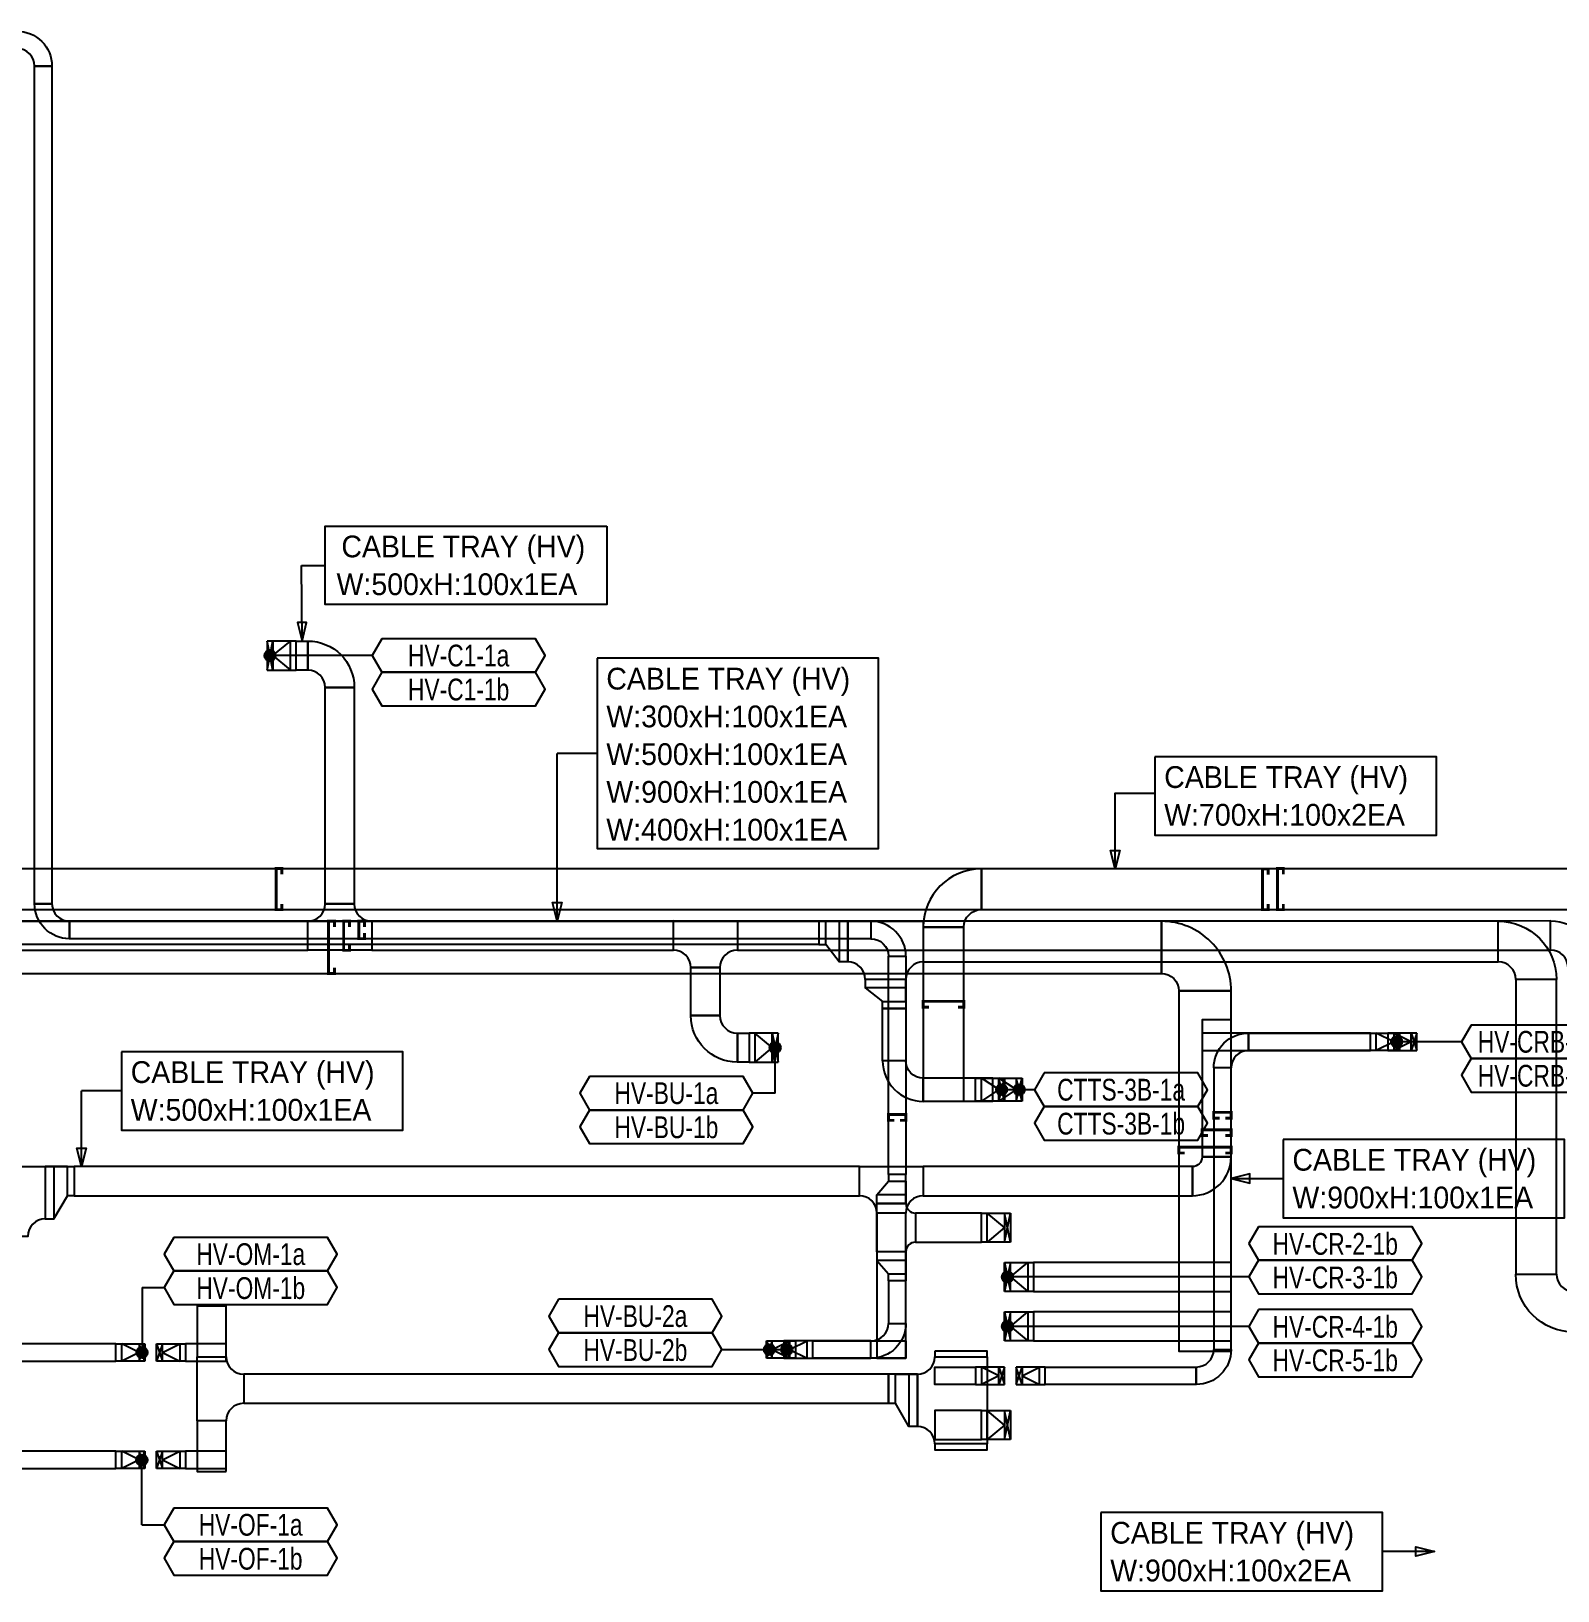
# Model space of a CAD drawing. Header units: millimetres. Extents: x 14100 to 374841, y -351975 to 881100.
# Drawn here: x 294592 to 320874, y -316378 to -289525 of the extents above; entities that cross this region are included whole.
import ezdxf
from ezdxf.enums import TextEntityAlignment as Align

# ---------------------------------------------------------------- set-up
doc = ezdxf.new("R2010")
doc.units = ezdxf.units.MM
doc.header["$LTSCALE"] = 150
for name, color, linetype in [('-----26 Electrical Cable Tray_HV_B', 2, 'Continuous'), ('-----26 Electrical Cable Tray_HV_IT', 4, 'Continuous'), ('-----26 Electrical Cable Tray_HV_N', 30, 'Continuous'), ('-----26 Electrical Cable Tray_HV_UT A', 1, 'Continuous'), ('-----26 Electrical Cable Tray_HV_UT B', 71, 'Continuous'), ('-----26 Electrical Cable Tray_HV_발전기 B', 103, 'Continuous'), ('-----29 주기', 1, 'Continuous'), ('-----30 Text', 2, 'Continuous'), ('-----99 Cable Schedule', 2, 'Continuous')]:
    doc.layers.add(name, color=color, linetype=linetype)
doc.styles.add('ELEC', font='')
doc.styles.get('ELEC').set_extended_font_data('Dotum')

# ---------------------------------------------------------------- blocks, each defined once
blk = doc.blocks.new('A$550585017316')
at = {"color": 0}
for p, q in [((400, 300), (0, 300)), ((0, 300), (0, 0)), ((500, 300), (400, 300)), ((500, 0), (500, 300)), ((0, 0), (400, 0)), ((400, 0), (500, 0))]:
    blk.add_line(p, q, dxfattribs=at)
at = {"color": 8}
for p, q in [((100, 0), (0, 300)), ((0, 0), (100, 300)), ((100, 150), (400, 300)), ((100, 300), (100, 0)), ((400, 0), (400, 300)), ((100, 150), (400, 0))]:
    blk.add_line(p, q, dxfattribs=at)
blk = doc.blocks.new('A$527511562058')
at = {"color": 0}
for p, q in [((0, 400), (400, 400)), ((0, 0), (0, 400)), ((400, 400), (500, 400)), ((500, 400), (500, 0)), ((400, 0), (0, 0)), ((500, 0), (400, 0))]:
    blk.add_line(p, q, dxfattribs=at)
at = {"color": 8}
for p, q in [((100, 400), (0, 0)), ((0, 400), (100, 0)), ((100, 200), (400, 400)), ((100, 0), (100, 400)), ((400, 400), (400, 0)), ((100, 200), (400, 0))]:
    blk.add_line(p, q, dxfattribs=at)
blk = doc.blocks.new('A$595823492043')
at = {"color": 0}
for p, q in [((0, 0), (0, 500)), ((0, 500), (100, 500)), ((100, 500), (500, 500)), ((500, 500), (500, 0)), ((100, 0), (0, 0)), ((500, 0), (100, 0))]:
    blk.add_line(p, q, dxfattribs=at)
at = {"color": 8}
for p, q in [((400, 250), (100, 500)), ((100, 0), (100, 500)), ((400, 500), (400, 0)), ((400, 0), (500, 500)), ((500, 0), (400, 500)), ((400, 250), (100, 0))]:
    blk.add_line(p, q, dxfattribs=at)
blk = doc.blocks.new('A$C9a0ab699')
h = blk.add_hatch(color=0)
edge = h.paths.add_edge_path()
edge.add_arc((64.00719340983778, 64.00719340983778), 64.0071934098378, 720.0000000000341, 1080.000000000034, ccw=False)
at = {"color": 0}
blk.add_circle((64.00719340983778, 64.00719340983778), 64.0071934098378, dxfattribs=at)
blk = doc.blocks.new('A$C668e3c95')
at = {"layer": '-----26 Electrical Cable Tray_HV_UT B'}
for p, q in [((-4.074536263942719e-10, 0), (-4.074536263942719e-10, 500)), ((-4.074536263942719e-10, 500), (299.9999999995925, 500)), ((299.9999999995925, 380.6011069738306), (-4.074536263942719e-10, 380.6011069738306)), ((-4.074536263942719e-10, 380.6011069738306), (-4.074536263942719e-10, 147.643645378761)), ((299.9999999995925, 380.6011069738306), (-4.074536263942719e-10, 380.6011069738306)), ((-4.074536263942719e-10, 380.6011069738306), (-4.074536263942719e-10, 0)), ((299.9999999995925, 500), (299.9999999995925, 380.6011069738306)), ((499.9999999995925, 147.643645378761), (299.9999999995925, 380.6011069738306)), ((-4.074536263942719e-10, 147.643645378761), (499.9999999995925, 147.643645378761)), ((-4.074536263942719e-10, 0), (499.9999999995925, 0)), ((499.9999999995925, 0), (499.9999999995925, 147.643645378761))]:
    blk.add_line(p, q, dxfattribs=at)

msp = doc.modelspace()

# ---------------------------------------------------------------- linework, layer by layer
at = {"layer": '-----26 Electrical Cable Tray_HV_B'}
for points, elevation in [([(308150.9743635972, -305249.9993575272), (288721.4292139267, -305249.9993575271), (288721.4292139267, -304849.9993575271), (308150.9743635972, -304849.9993575272)], -4.588145881243348e-10), ([(309950.9743635972, -305549.9993575272), (319850.0003212594, -305549.9993575272), (319850.0003212594, -304849.9993575272), (309950.9743635972, -304849.9993575272)], -4.588145881243348e-10), ([(320150.0003212594, -305849.9993575272), (320150.0003212594, -310925.0006424498), (320850.0003212594, -310925.0006424498), (320850.0003212594, -305849.9993575272)], -4.588145881243603e-10), ([(309249.3366149262, -307252.0784154316), (309250.9743635971, -306349.9993575272), (309650.9743635972, -306349.9993575272), (309649.3366149262, -307252.0784154316)], -4.588145881243348e-10), ([(309949.3366149262, -307952.0784154316), (311150.1509972627, -307949.4490119726), (311150.1509972627, -307549.4490119726), (309949.3366149262, -307552.0784154316)], 5.708495040251583e-09)]:
    msp.add_lwpolyline(points, close=True, dxfattribs=dict(at, elevation=elevation))
at = {"layer": '-----26 Electrical Cable Tray_HV_B', "elevation": 6.033260278157549e-09}
for points in [[(308650.9743635972, -304849.9993575272), (308150.9743635972, -304849.9993575272), (308150.9743635972, -305249.9993575272), (308270.3732566233, -305249.9993575272), (308270.3732566233, -304849.9993575272), (308503.3307182184, -304849.9993575272), (308503.3307182184, -305549.9993575272), (308270.3732566233, -305249.9993575272), (308270.3732566233, -304849.9993575272), (308650.9743635972, -304849.9993575272), (308650.9743635972, -305549.9993575272), (308503.3307182184, -305549.9993575272)], [(309650.9743635972, -305849.9993575272), (309650.9743635972, -306349.9993575272), (309250.9743635972, -306349.9993575272), (309250.9743635972, -306230.600464501), (309650.9743635972, -306230.600464501), (309650.9743635972, -305997.6430029059), (308950.9743635972, -305997.6430029059), (309250.9743635972, -306230.600464501), (309650.9743635972, -306230.600464501), (309650.9743635972, -305849.9993575272), (308950.9743635972, -305849.9993575272), (308950.9743635972, -305997.6430029059)]]:
    msp.add_lwpolyline(points, dxfattribs=at)
at = {"layer": '-----26 Electrical Cable Tray_HV_B'}
for points, elevation in [([(308650.9743635972, -305549.9993575272), (308650.9743635972, -304849.9993575272), (308650.9743635972, -304849.9993575272), (309950.9743635972, -304849.9993575272), (309950.9743635972, -305549.9993575272, 0.414213562373095), (309650.9743635972, -305849.9993575272), (308950.9743635972, -305849.9993575272), (308950.9743635972, -305849.9993575272, 0.414213562373095)], -4.588145881243348e-10), ([(319850.0003212594, -305549.9993575272), (319850.0003212594, -304849.9993575272, -0.4142135623730951), (320850.0003212594, -305849.9993575272), (320150.0003212594, -305849.9993575272, 0.4142135623730951)], -4.588145881243348e-10), ([(309949.3366149262, -307552.0784154316, -0.414213562373095), (309649.3366149262, -307252.0784154316), (309649.3366149262, -307252.0784154316), (309649.3366149262, -307252.0784154316), (309649.3366149262, -307252.0784154316), (309249.3366149262, -307252.0784154316, 0.4142135623730951), (309949.3366149262, -307952.0784154316)], 5.708495040251584e-09), ([(321150.0003212594, -311225.0006424498), (321150.0003212594, -311925.0006424498, -0.4142135623730951), (320150.0003212594, -310925.0006424498), (320850.0003212594, -310925.0006424498, 0.4142135623730951)], -1.555764177800854e-09)]:
    msp.add_lwpolyline(points, format="xyb", close=True, dxfattribs=dict(at, elevation=elevation))
at = {"layer": '-----26 Electrical Cable Tray_HV_IT'}
for points, elevation in [([(299154.0000000172, -300025.000642463), (299354.8884688596, -300025.1891619023), (299354.8884688596, -300525.1891619023), (299154.0000000172, -300525.000642463)], -8.806215471012972e-10), ([(284550.6074944119, -305347.1420862695), (299354.3187393186, -305350.4129516747), (299354.3187393186, -304850.4129516747), (284550.6074944119, -304847.1420862695)], -4.651746739477625e-09), ([(300454.3187393186, -305349.1973941458), (305649.0396203967, -305345.2385897431), (305649.0396203967, -304845.2385897431), (300454.3187393186, -304849.1973941458)], -4.730962778038251e-09), ([(306749.0396203967, -305348.7838000073), (320750.0003212552, -305345.2385897431), (320750.0003212552, -304845.2385897431), (306749.0396203967, -304848.7838000073)], -4.651746739477625e-09), ([(306449.8499664777, -305648.7838000073), (306448.9618188861, -306474.8121229599), (305948.9618188861, -306474.8121229599), (305949.8499664777, -305648.7838000073)], -5.380306266849872e-10), ([(306949.8502877285, -307275.0006423992), (306748.9618188861, -307274.8121229599), (306748.9618188861, -306774.8121229599), (306949.8502877285, -306775.0006423992)], -1.32161045271947e-09)]:
    msp.add_lwpolyline(points, close=True, dxfattribs=dict(at, elevation=elevation))
for points, elevation in [([(299354.8884688596, -300525.1891619023), (299354.8884688596, -300025.1891619023, -0.4142135623730951), (300154.8884688596, -300825.1891619023), (299654.8884688596, -300825.1891619023), (299654.8884688596, -300825.1891619023), (299654.8884688596, -300825.1891619023), (299654.8884688596, -300825.1891619023, 0.414213562373095)], 2.277235168433083e-10), ([(300454.3187393186, -304850.4129516747), (300454.3187393186, -305350.4129516747), (300454.3187393186, -305350.4129516747), (299354.3187393186, -305350.4129516747), (299354.3187393186, -304850.4129516747, 0.414213562373095), (299654.3187393186, -304550.4129516747), (300154.3187393186, -304550.4129516747), (300154.3187393186, -304550.4129516747, 0.414213562373095)], -1.296070722835333e-10), ([(305649.0396203967, -305348.7838000073), (305649.0396203967, -304848.7838000073), (305649.0396203967, -304848.7838000073), (306749.0396203967, -304848.7838000073), (306749.0396203967, -305348.7838000073, 0.414213562373095), (306449.0396203967, -305648.7838000073), (305949.0396203967, -305648.7838000073), (305949.0396203967, -305648.7838000073, 0.414213562373095)], -5.380306266849874e-10), ([(320750.0003212552, -305345.2385897431), (320750.0003212552, -304845.2385897431, -0.4142135623730951), (321550.0003212552, -305645.2385897431), (321050.0003212552, -305645.2385897431), (321050.0003212552, -305645.2385897431), (321050.0003212552, -305645.2385897431), (321050.0003212552, -305645.2385897431, 0.414213562373095)], -4.588145881243613e-10), ([(306748.9618188861, -306774.8121229599), (306748.9618188861, -307274.8121229599, -0.4142135623730951), (305948.9618188861, -306474.8121229599), (306448.9618188861, -306474.8121229599), (306448.9618188861, -306474.8121229599), (306448.9618188861, -306474.8121229599), (306448.9618188861, -306474.8121229599, 0.414213562373095)], -2.132653887748646e-10)]:
    msp.add_lwpolyline(points, format="xyb", close=True, dxfattribs=dict(at, elevation=elevation))
msp.add_lwpolyline([(299654.3187393186, -304550.4129516747), (299654.8884688596, -300825.1891619023), (300154.8884688596, -300825.1891619023), (300154.3187393186, -304550.4129516747)], close=True, dxfattribs=at)
at = {"layer": '-----26 Electrical Cable Tray_HV_IT', "ltscale": 7.5, "const_width": 50, "elevation": -3.247652379101226e-10}
msp.add_lwpolyline([(300071.9679043723, -305249.9993575357), (300071.9679043723, -305349.9993575357), (299971.9679043723, -305349.9993575357), (299971.9679043723, -304849.9993575357), (300071.9679043723, -304849.9993575357), (300071.9679043723, -304949.9993575357)], dxfattribs=at)
at = {"layer": '-----26 Electrical Cable Tray_HV_N', "color": 1}
for p, q in [((299246.2500560892, -298721.9266625674), (299655.146381624, -298721.9266625674)), ((304333.4226419678, -301958.8660907783, -4.730962778038251e-09), (303648.441612393, -301958.8660907783, -4.730962778038251e-09)), ((296145.2382189813, -307771.8324027275, 6.358025516071906e-09), (295460.2571894065, -307771.8324027275, 6.358025516071906e-09))]:
    msp.add_line(p, q, dxfattribs=at)
for points, elevation in [([(304501.1657837634, -298046.9266625674), (304501.1657837634, -299396.9266625674), (299655.146381624, -299396.9266625674), (299655.146381624, -298046.9266625674)], -8.806215471012972e-10), ([(304333.4226419678, -300322.9502105815), (304333.4226419678, -303594.7819709751), (309179.4420441071, -303594.7819709751), (309179.4420441071, -300322.9502105815)], -4.730962778038251e-09), ([(313938.2128437008, -302017.1114988264), (313938.2128437008, -303367.1114988264), (318784.2322458401, -303367.1114988264), (318784.2322458401, -302017.1114988264)], 1.426652702584248e-09), ([(296145.2382189813, -307096.8324027275), (296145.2382189813, -308446.8324027275), (300991.2576211207, -308446.8324027275), (300991.2576211207, -307096.8324027275)], 6.033260278161784e-09), ([(316145.2610531152, -308606.6512076828), (316145.2610531152, -309956.6512076828), (320991.2804552545, -309956.6512076828), (320991.2804552545, -308606.6512076828)], 2.557815550956504e-09), ([(313008.7953646383, -315028.193284907), (313008.7953646383, -316378.193284907), (317854.8147667777, -316378.193284907), (317854.8147667777, -315028.193284907)], -3.247652379101226e-10)]:
    msp.add_lwpolyline(points, close=True, dxfattribs=dict(at, elevation=elevation))
for points, elevation in [([(299254.4442344384, -300025.0949021826), (299334.4442344384, -299705.0949021826), (299174.4442344384, -299705.0949021826), (299254.4442344384, -300025.0949021826), (299246.2500560892, -298721.9266625674)], -8.806215471012972e-10), ([(303648.4412534762, -304848.113423434), (303568.4412534762, -304528.113423434), (303728.4412534762, -304528.113423434), (303648.4412534762, -304848.113423434), (303648.441612393, -301958.8660907783)], -4.730962778038251e-09), ([(313253.2314552092, -303949.9993575271), (313173.2314552092, -303629.9993575271), (313333.2314552092, -303629.9993575271), (313253.2314552092, -303949.9993575271), (313253.231814126, -302646.831117912), (313938.2128437008, -302646.831117912)], 1.426652702584248e-09), ([(295460.2568304897, -309075.0006423426), (295380.2568304897, -308755.0006423426), (295540.2568304897, -308755.0006423426), (295460.2568304897, -309075.0006423426), (295460.2571894065, -307771.8324027275)], 6.033260278161784e-09), ([(315250.0758198805, -309281.6515665996), (315570.0758198805, -309361.6515665996), (315570.0758198805, -309201.6515665996), (315250.0758198805, -309281.6515665996), (316145.2610531152, -309281.651320049)], 2.557815550956504e-09), ([(318750.0000000123, -315703.1936438238), (318430.0000000123, -315783.1936438238), (318430.0000000123, -315623.1936438238), (318750.0000000123, -315703.1936438238), (317854.8147667777, -315703.1933972732)], -3.247652379101226e-10)]:
    msp.add_lwpolyline(points, dxfattribs=dict(at, elevation=elevation))
at = {"layer": '-----26 Electrical Cable Tray_HV_UT A'}
for points, elevation in [([(315250.0758198808, -308908.333975676), (315250.0758198808, -306550.0006423427), (314750.0758198808, -306550.0006423427), (314750.0758198808, -308908.333975676)], 2.557815550956504e-09), ([(317650.000642499, -306775.0006423427), (314750.0758198808, -306775.0006423427), (314750.0758198808, -307075.0006423427), (317650.000642499, -307075.0006423427)], 1.161394636490027e-08), ([(308850.0006424973, -309075.0006423427), (295334.0687306374, -309075.0006423427), (295334.0687306374, -309575.0006423427), (308850.0006424973, -309575.0006423427)], 6.033260278161784e-09), ([(309950.0006424973, -309575.0006423427), (314583.4091532142, -309575.0006423427), (314583.4091532142, -309075.0006423427), (309950.0006424973, -309075.0006423427)], 6.033260278161784e-09), ([(309650.0006424974, -312375.0006424382), (309650.0006424973, -309875.0006423427), (309150.0006424973, -309875.0006423427), (309150.0006424974, -312375.0006424382)], 6.033260278161784e-09), ([(296050.0006424992, -312125.0006423696), (294034.0687306374, -312125.0006423696), (294034.0687306374, -312425.0006423696), (296050.0006424992, -312425.0006423696)], -1.242394414158858e-09), ([(308049.8502877285, -312075.0006424382), (309650.0006424974, -312075.0006424382), (309650.0006424974, -312375.0006424382), (308049.8502877285, -312375.0006424382)], -1.685424782635034e-09), ([(296050.0006424992, -313975.0006423696), (294034.0687306374, -313975.0006423696), (294034.0687306374, -314275.0006423696), (296050.0006424992, -314275.0006423696)], -1.242394414158858e-09)]:
    msp.add_lwpolyline(points, close=True, dxfattribs=dict(at, elevation=elevation))
at = {"layer": '-----26 Electrical Cable Tray_HV_UT A', "ltscale": 7.5, "const_width": 50, "elevation": 2.557815550956504e-09}
msp.add_lwpolyline([(315150.0758198809, -308540.0958101025), (315250.0758198809, -308540.0958101025), (315250.0758198809, -308440.0958101025), (314750.0758198809, -308440.0958101025), (314750.0758198809, -308540.0958101025), (314850.0758198809, -308540.0958101025)], dxfattribs=at)
at = {"layer": '-----26 Electrical Cable Tray_HV_UT A'}
for points, elevation in [([(293334.0687306374, -309975.0006423427), (293334.0687306374, -309075.0006423427), (293334.0687306374, -309075.0006423427), (294834.0687306374, -309075.0006423427), (294834.0687306374, -309975.0006423427, 0.414213562373095), (294534.0687306374, -310275.0006423427), (293634.0687306374, -310275.0006423427), (293634.0687306374, -310275.0006423427, 0.414213562373095)], 6.033260278161784e-09), ([(308850.0006424973, -309575.0006423427), (308850.0006424973, -309075.0006423427), (308850.0006424973, -309075.0006423427), (309950.0006424973, -309075.0006423427), (309950.0006424973, -309575.0006423427, 0.414213562373095), (309650.0006424973, -309875.0006423427), (309150.0006424973, -309875.0006423427), (309150.0006424973, -309875.0006423427, 0.414213562373095)], 6.033260278161784e-09), ([(314750.0758198808, -308908.333975676), (314750.0758198808, -308908.333975676, -0.414213562373095), (314583.4091532142, -309075.0006423427), (314583.4091532142, -309075.0006423427), (314583.4091532142, -309575.0006423427, 0.4142135623731661), (315250.0758198808, -308908.333975676)], 6.033260278161795e-09)]:
    msp.add_lwpolyline(points, format="xyb", close=True, dxfattribs=dict(at, elevation=elevation))
at = {"layer": '-----26 Electrical Cable Tray_HV_UT A', "elevation": 6.033260278161784e-09}
msp.add_lwpolyline([(294834.0687306374, -309075.0006423427), (295334.0687306374, -309075.0006423427), (295334.0687306374, -309575.0006423427), (295214.6698376113, -309575.0006423427), (295214.6698376113, -309075.0006423427), (294981.7123760162, -309075.0006423427), (294981.7123760162, -309975.0006423427), (295214.6698376113, -309575.0006423427), (295214.6698376113, -309075.0006423427), (294834.0687306374, -309075.0006423427), (294834.0687306374, -309975.0006423427), (294981.7123760162, -309975.0006423427)], dxfattribs=at)
at = {"layer": '-----26 Electrical Cable Tray_HV_UT B'}
for points, elevation in [([(294650.0000000689, -290125.0006424502), (294650.0000000689, -290125.0006424502, 0.414213562373095), (294350.0000000689, -289825.0006424502), (294350.0000000689, -289825.0006424502), (294350.0000000689, -289525.0006424502, -0.4142135623731519), (294950.0000000689, -290125.0006424502)], -2.595515858250361e-10), ([(294950.0000000689, -304549.9993575354), (294950.0000000689, -304549.9993575354, 0.414213562373095), (295250.0000000689, -304849.9993575354), (295250.0000000689, -304849.9993575354), (295250.0000000689, -305149.9993575354, -0.4142135623731519), (294650.0000000689, -304549.9993575354)], -3.247652379101226e-10), ([(309050.0006424973, -305149.9993575363), (309050.0006424973, -305149.9993575363, -0.414213562373095), (309350.0006424973, -305449.9993575363), (309350.0006424973, -305449.9993575363), (309650.0006424973, -305449.9993575363, 0.4142135623731519), (309050.0006424973, -304849.9993575363)], 6.033260278161784e-09), ([(314050.0758198809, -305749.9993575357), (314050.0758198809, -305749.9993575357, -0.414213562373095), (314350.0758198809, -306049.9993575357), (314350.0758198809, -306049.9993575357), (315250.0758198809, -306049.9993575357, 0.4142135623731661), (314050.0758198809, -304849.9993575357)], 6.864980467720717e-09), ([(315550.0758198805, -307075.0006423424), (315550.0758198805, -307075.0006423424, 0.414213562373095), (315250.0758198805, -307375.0006423424), (315250.0758198805, -307375.0006423424), (314950.0758198805, -307375.0006423424, -0.4142135623731519), (315550.0758198805, -306775.0006423424)], 2.557815550956503e-09), ([(309650.0006424973, -310541.6673090094), (309150.0006424973, -310541.6673090094), (309150.0006424973, -310541.6673090094), (309150.0006424973, -309708.3339756761), (309650.0006424973, -309708.3339756761, 0.414213562373095), (309816.667309164, -309875.0006423428), (309816.667309164, -310375.0006423428), (309816.667309164, -310375.0006423428, 0.414213562373095)], 5.708495040251596e-09), ([(309050.0006424974, -312075.0006424382), (309050.0006424974, -312075.0006424382, 0.414213562373095), (309350.0006424974, -311775.0006424382), (309350.0006424974, -311775.0006424382), (309650.0006424974, -311775.0006424382, -0.4142135623731519), (309050.0006424974, -312375.0006424382)], -1.32161045271947e-09), ([(314650.0758198806, -312525.0006423427), (314650.0758198806, -312525.0006423427, 0.414213562373095), (314950.0758198806, -312225.0006423427), (314950.0758198806, -312225.0006423427), (315250.0758198806, -312225.0006423427, -0.4142135623731519), (314650.0758198806, -312825.0006423427)], 5.34468071033618e-09)]:
    msp.add_lwpolyline(points, format="xyb", close=True, dxfattribs=dict(at, elevation=elevation))
for points, elevation in [([(294650.0000000689, -304549.9993575354), (294650.0000000689, -290125.0006424502), (294950.0000000689, -290125.0006424502), (294950.0000000689, -304549.9993575354)], -4.588145881243669e-10), ([(314050.0758198809, -304849.9993575357), (275150.0000000174, -304849.9993575357), (275150.0000000174, -305749.9993575357), (314050.0758198809, -305749.9993575357)], 3.98239967885409e-09), ([(295250.0000000689, -304849.9993575354), (309050.0006424973, -304849.9993575363), (309050.0006424973, -305149.9993575363), (295250.0000000689, -305149.9993575354)], -3.247652379101226e-10), ([(309650.0006424973, -305449.9993575361), (309650.0006424973, -309208.3339756761), (309350.0006424973, -309208.3339756761), (309350.0006424973, -305449.9993575361)], 6.033260278161784e-09), ([(314350.0758198809, -306049.9993575357), (314350.0758198795, -312250.000642343), (315250.0758198795, -312250.000642343), (315250.0758198809, -306049.9993575357)], 2.557815550956504e-09), ([(317950.000642499, -307075.0006423427), (315550.0758198805, -307075.0006423424), (315550.0758198805, -306775.0006423424), (317950.000642499, -306775.0006423427)], -1.608250206932424e-09), ([(315250.0758198806, -312225.0006423427), (315250.0758198805, -307375.0006423424), (314950.0758198805, -307375.0006423424), (314950.0758198806, -312225.0006423427)], 2.557815550956504e-09), ([(310950.150997263, -309875.0006423424), (309816.667309164, -309875.0006423428), (309816.667309164, -310375.0006423428), (310950.150997263, -310375.0006423424)], 5.708495040251596e-09), ([(311850.1509972629, -311225.0006423427), (315250.0758198798, -311225.000642343), (315250.0758198798, -310725.000642343), (311850.1509972629, -310725.0006423427)], 5.708495040251596e-09), ([(309650.0006424974, -311775.0006424382), (309650.0006424973, -311041.6673090095), (309350.0006424973, -311041.6673090095), (309350.0006424974, -311775.0006424382)], 6.033260278161784e-09), ([(311850.1509972629, -312075.0006423427), (315250.0758198797, -312075.000642343), (315250.0758198797, -311575.000642343), (311850.1509972629, -311575.0006423427)], 5.708495040251596e-09), ([(297950.0000000093, -312125.0009636116), (297250.0000000153, -312125.0009636116), (297250.0000000153, -312425.0009636116), (297950.0000000093, -312425.0009636116)], -1.242394414158856e-09), ([(309050.0006424974, -312075.0006424382), (307749.8502877285, -312075.0006424382), (307749.8502877285, -312375.0006424382), (309050.0006424974, -312375.0006424382)], -1.32161045271947e-09), ([(310850.1509972629, -312825.0006423427), (310150.0000000079, -312825.0006423427), (310150.0000000079, -312525.0006423427), (310850.1509972629, -312525.0006423427)], 5.344680710336019e-09), ([(312050.1509972629, -312525.0006423427), (314650.0758198806, -312525.0006423427), (314650.0758198806, -312825.0006423427), (312050.1509972629, -312825.0006423427)], 5.344680710336019e-09), ([(310950.150997263, -313275.0006423427), (310150.0000000058, -313275.000642343), (310150.0000000058, -313775.000642343), (310950.150997263, -313775.0006423427)], 5.708495040251596e-09), ([(297950.0000000093, -313975.0009636116), (297250.0000000153, -313975.0009636116), (297250.0000000153, -314275.0009636116), (297950.0000000093, -314275.0009636116)], -1.242394414158856e-09)]:
    msp.add_lwpolyline(points, close=True, dxfattribs=dict(at, elevation=elevation))
at = {"layer": '-----26 Electrical Cable Tray_HV_UT B', "ltscale": 7.5, "const_width": 50}
for points, elevation in [([(299812.1464388027, -305649.9993575361), (299812.1464388027, -305749.9993575361), (299712.1464388027, -305749.9993575361), (299712.1464388027, -304849.9993575357), (299812.1464388027, -304849.9993575357), (299812.1464388027, -304949.9993575357)], 4.197374429283969e-09), ([(300331.7893699418, -305049.9993575367), (300331.7893699418, -305149.9993575367), (300231.7893699418, -305149.9993575367), (300231.7893699418, -304849.9993575367), (300331.7893699418, -304849.9993575367), (300331.7893699418, -304949.9993575367)], -4.846904905104215e-09), ([(309550.0006424973, -308278.4473783445), (309650.0006424973, -308278.4473783445), (309650.0006424973, -308178.4473783445), (309350.0006424973, -308178.4473783445), (309350.0006424973, -308278.4473783445), (309450.0006424973, -308278.4473783445)], 6.033260278161784e-09), ([(315150.0758198809, -308240.0958101025), (315250.0758198809, -308240.0958101025), (315250.0758198809, -308140.0958101025), (314950.0758198809, -308140.0958101025), (314950.0758198809, -308240.0958101025), (315050.0758198809, -308240.0958101025)], 2.557815550956504e-09), ([(314450.0758198805, -308840.0958101025), (314350.0758198805, -308840.0958101025), (314350.0758198805, -308740.0958101025), (315250.0758198809, -308740.0958101025), (315250.0758198809, -308840.0958101025), (315150.0758198809, -308840.0958101025)], 2.557815550956504e-09)]:
    msp.add_lwpolyline(points, dxfattribs=dict(at, elevation=elevation))
at = {"layer": '-----26 Electrical Cable Tray_HV_UT B'}
for points in [[(297950.0000000093, -312350.0006423426), (297950.0000000094, -311475.0006422758), (297450.0000000094, -311475.0006422758), (297450.0000000093, -312350.0006423426)], [(310150.0000000079, -312250.000642343), (310150.0000000065, -312350.0006423426), (311050.0000000065, -312350.0006423426), (311050.0000000079, -312250.000642343)], [(309350.0000000065, -312650.0006423426), (298250.0000000093, -312650.0006423426), (298250.0000000093, -313150.0006423426), (309350.0000000065, -313150.0006423426)], [(297950.0000000093, -314325.0006424094), (297950.0000000093, -313450.0006423426), (297450.0000000093, -313450.0006423426), (297450.0000000093, -314325.0006424094)], [(310150.0000000065, -313850.0006423426), (310150.0000000052, -313950.0006423423), (311050.0000000052, -313950.0006423423), (311050.0000000065, -313850.0006423426)]]:
    msp.add_lwpolyline(points, close=True, dxfattribs=at)
for points in [[(297950.0000000093, -313450.0006423426), (297450.0000000093, -313450.0006423426), (297450.0000000093, -313450.0006423426), (297450.0000000093, -312350.0006423426), (297950.0000000093, -312350.0006423426, 0.414213562373095), (298250.0000000093, -312650.0006423426), (298250.0000000093, -313150.0006423426), (298250.0000000093, -313150.0006423426, 0.414213562373095)], [(310150.0000000065, -312350.0006423426), (311050.0000000065, -312350.0006423426), (311050.0000000065, -312350.0006423426), (311050.0000000065, -313850.0006423426), (310150.0000000065, -313850.0006423426, 0.414213562373095), (309850.0000000065, -313550.0006423426), (309850.0000000065, -312650.0006423426), (309850.0000000065, -312650.0006423426, 0.414213562373095)]]:
    msp.add_lwpolyline(points, format="xyb", close=True, dxfattribs=at)
msp.add_lwpolyline([(309850.0000000065, -312650.0006423426), (309350.0000000065, -312650.0006423426), (309350.0000000065, -313150.0006423426), (309469.3988930327, -313150.0006423426), (309469.3988930327, -312650.0006423426), (309702.3563546278, -312650.0006423426), (309702.3563546278, -313550.0006423426), (309469.3988930327, -313150.0006423426), (309469.3988930327, -312650.0006423426), (309850.0000000065, -312650.0006423426), (309850.0000000065, -313550.0006423426), (309702.3563546278, -313550.0006423426)], dxfattribs=at)
at = {"layer": '-----26 Electrical Cable Tray_HV_발전기 B'}
for points, elevation in [([(350249.9992610207, -304649.9993575271), (350249.9992610207, -303949.9993575271), (284700.0003212541, -303949.9993575271), (284700.0003212541, -304649.9993575271)], 1.426652702584248e-09), ([(349499.9992610207, -303949.9993575271), (310950.0005590685, -303949.9993575357), (310950.0005590685, -304649.9993575357), (349499.9992610207, -304649.999357527)], 1.426652702584247e-09), ([(309950.0005590685, -304949.9993575357), (309950.0007196913, -307949.1483024498), (310650.0007196913, -307949.1483024498), (310650.0005590684, -304949.9993575357)], 6.033260278161784e-09), ([(309950.0007089801, -307949.1483024538), (310850.1509972627, -307949.1483024498), (310850.1509972627, -307549.1483024498), (309950.0007089801, -307549.1483024538)], 5.708495040251583e-09)]:
    msp.add_lwpolyline(points, close=True, dxfattribs=dict(at, elevation=elevation))
at = {"layer": '-----26 Electrical Cable Tray_HV_발전기 B', "ltscale": 7.5, "const_width": 50}
for points, elevation in [([(298908.4350916184, -304549.9993575271), (298908.4350916184, -304649.9993575271), (298808.4350916184, -304649.9993575271), (298808.4350916184, -303943.3284327309), (298908.4350916184, -303943.3284327309), (298908.4350916184, -304043.3284327309)], 1.662562630008679e-08), ([(315888.967918343, -304549.9993575271), (315888.967918343, -304649.9993575271), (315788.967918343, -304649.9993575271), (315788.967918343, -303949.9993575276), (315888.967918343, -303949.9993575276), (315888.967918343, -304049.9993575276)], 1.662562630008679e-08), ([(316148.7893839126, -304549.9993575271), (316148.7893839126, -304649.9993575271), (316048.7893839126, -304649.9993575271), (316048.7893839126, -303943.3284327309), (316148.7893839126, -303943.3284327309), (316148.7893839126, -304043.3284327309)], 1.662562630008679e-08), ([(310050.0005590683, -306329.1366705627), (309950.0005590683, -306329.1366705627), (309950.0005590683, -306229.1366705627), (310650.0005590683, -306229.1366705627), (310650.0005590683, -306329.1366705627), (310550.0005590683, -306329.1366705627)], 6.033260278161784e-09)]:
    msp.add_lwpolyline(points, dxfattribs=dict(at, elevation=elevation))
at = {"layer": '-----26 Electrical Cable Tray_HV_발전기 B', "elevation": 3.017650870509864e-09}
msp.add_lwpolyline([(310950.0005590685, -304649.9993575357), (310950.0005590685, -303949.9993575357, 0.4142135623730951), (309950.0005590685, -304949.9993575357), (310650.0005590685, -304949.9993575357, -0.4142135623730951)], format="xyb", close=True, dxfattribs=at)
at = {"layer": '-----29 주기'}
for points, elevation in [([(300627.7519304221, -299986.2506424612), (300461.0420402102, -300275.0006424629), (300627.7519304246, -300563.7506424664), (303273.5628095313, -300563.7506424664), (303440.2726997547, -300275.0006424629), (303273.5628095288, -299986.2506424612)], -8.806215471012972e-10), ([(300627.7519304245, -300563.7506424664), (300461.0420402126, -300852.5006424682), (300627.7519304271, -301141.2506424717), (303273.5628095337, -301141.2506424717), (303440.2726997573, -300852.5006424682), (303273.5628095314, -300563.7506424664)], -8.806215471012972e-10), ([(319382.9848218436, -306636.250642341), (319216.2749316317, -306925.0006423427), (319382.9848218461, -307213.7506423462), (322028.7957009528, -307213.7506423462), (322195.5055911763, -306925.0006423427), (322028.7957009504, -306636.250642341)], -9.196706391067371e-10), ([(312033.0612417671, -307461.3004310165), (311866.3513515552, -307750.0504310182), (312033.0612417696, -308038.8004310217), (314678.8721208764, -308038.8004310217), (314845.5820110998, -307750.0504310182), (314678.8721208739, -307461.3004310165)], 6.033260278161706e-09), ([(319382.9848218461, -307213.7506423462), (319216.2749316341, -307502.500642348), (319382.9848218486, -307791.2506423515), (322028.7957009553, -307791.2506423515), (322195.5055911787, -307502.500642348), (322028.7957009528, -307213.7506423462)], -9.196706391067371e-10), ([(304204.8123540576, -307523.3611331996), (304038.1024638456, -307812.1111332013), (304204.8123540601, -308100.8611332048), (306850.6232331669, -308100.8611332048), (307017.3331233902, -307812.1111332013), (306850.6232331643, -307523.3611331996)], -1.321610452719473e-09), ([(304204.8123540601, -308100.8611332048), (304038.1024638482, -308389.6111332066), (304204.8123540627, -308678.3611332101), (306850.6232331694, -308678.3611332101), (307017.3331233928, -308389.6111332066), (306850.6232331669, -308100.8611332048)], -1.321610452719473e-09), ([(312033.0612417696, -308038.8004310217), (311866.3513515576, -308327.5504310235), (312033.0612417721, -308616.300431027), (314678.8721208789, -308616.300431027), (314845.5820111023, -308327.5504310235), (314678.8721208764, -308038.8004310217)], 6.033260278161706e-09), ([(315719.8220881831, -310108.7506442018), (315553.1121979711, -310397.5006442036), (315719.8220881856, -310686.2506442071), (318365.6329672924, -310686.2506442071), (318532.3428575157, -310397.5006442036), (318365.6329672898, -310108.7506442018)], 6.033260278161706e-09), ([(297049.2276970466, -310292.4763532299), (296882.5178068347, -310581.2263532316), (297049.2276970493, -310869.9763532351), (299695.0385761561, -310869.9763532351), (299861.7484663794, -310581.2263532316), (299695.0385761535, -310292.4763532299)], -9.176291762487356e-10), ([(315719.8220906853, -310686.250642341), (315553.1122004733, -310975.0006423427), (315719.8220906878, -311263.7506423462), (318365.6329697947, -311263.7506423462), (318532.342860018, -310975.0006423427), (318365.6329697921, -310686.250642341)], 6.033260278161706e-09), ([(297049.2276970493, -310869.9763532351), (296882.5178068373, -311158.7263532369), (297049.2276970518, -311447.4763532404), (299695.0385761586, -311447.4763532404), (299861.748466382, -311158.7263532369), (299695.0385761561, -310869.9763532351)], -9.176291762487356e-10), ([(303671.0552292605, -311358.7506424313), (303504.3453390486, -311647.500642433), (303671.0552292631, -311936.2506424365), (306316.8661083698, -311936.2506424365), (306483.5759985932, -311647.500642433), (306316.8661083673, -311358.7506424313)], -9.968452148093475e-10), ([(315719.8220881831, -311536.250642341), (315553.1121979711, -311825.0006423427), (315719.8220881856, -312113.7506423462), (318365.6329672923, -312113.7506423462), (318532.3428575157, -311825.0006423427), (318365.6329672898, -311536.250642341)], 6.033260278161719e-09), ([(303671.0552292631, -311936.2506424365), (303504.3453390512, -312225.0006424382), (303671.0552292657, -312513.7506424417), (306316.8661083723, -312513.7506424417), (306483.5759985957, -312225.0006424382), (306316.8661083698, -311936.2506424365)], -9.968452148093475e-10), ([(315719.8220881856, -312113.7506423462), (315553.1121979736, -312402.500642348), (315719.8220881881, -312691.2506423515), (318365.6329672949, -312691.2506423515), (318532.3428575182, -312402.500642348), (318365.6329672923, -312113.7506423462)], 6.033260278161719e-09), ([(297046.8484645251, -314952.5249315006), (296880.1385743132, -315241.2749315024), (297046.8484645276, -315530.0249315058), (299692.6593436343, -315530.0249315058), (299859.3692338578, -315241.2749315024), (299692.6593436319, -314952.5249315006)], -9.176291762487375e-10), ([(297046.8484645276, -315530.0249315058), (296880.1385743156, -315818.7749315076), (297046.8484645301, -316107.5249315111), (299692.6593436369, -316107.5249315111), (299859.3692338602, -315818.7749315076), (299692.6593436343, -315530.0249315058)], -9.176291762487375e-10)]:
    msp.add_lwpolyline(points, close=True, dxfattribs=dict(at, elevation=elevation))
at = {"layer": '-----99 Cable Schedule', "color": 1}
for p, q in [((307399.8502877284, -307812.1111332013, -1.321610452719473e-09), (307017.3331233902, -307812.1111332013, -1.321610452719473e-09)), ((296500.0006424992, -311158.7263532369), (296882.5178068373, -311158.7263532369)), ((296497.6214099751, -315241.2749315024), (296880.1385743132, -315241.2749315024))]:
    msp.add_line(p, q, dxfattribs=at)
for points, elevation in [([(300461.0420402102, -300275.0006424629), (298704.0000000173, -300275.0006424629)], -8.806215471012972e-10), ([(319216.2749316317, -306925.0006423427), (318100.000642499, -306925.0006423427)], -9.196706391067371e-10), ([(307399.8502877284, -307812.1111332013), (307399.8502877284, -307025.0006423999)], -1.321610452719473e-09), ([(311866.3513515576, -307750.0504310182), (311299.9254651206, -307750.0504310182)], 6.033260278161706e-09), ([(296500.0006424992, -311158.7263532369), (296500.0006424992, -312275.0006423696)], -9.176291762487356e-10), ([(315553.1121979711, -310975.0006423427), (311400.1509972629, -310975.0006423427)], 6.033260278161706e-09), ([(315553.1121979711, -311825.0006423427), (311400.1509972629, -311825.0006423427)], 6.033260278161719e-09), ([(306483.5759985957, -312225.0006424382), (307599.8502877285, -312225.0006424382)], -9.968452148093475e-10), ([(296497.6214099751, -315241.2749315024), (296497.6214099751, -314125.0006423696)], -9.176291762487375e-10)]:
    msp.add_lwpolyline(points, dxfattribs=dict(at, elevation=elevation))

# ---------------------------------------------------------------- block references
at = {"layer": '-----26 Electrical Cable Tray_HV_B', "rotation": 180}
msp.add_blockref('A$527511562058', (311650.1509972627, -307549.4490119726, 6.033260278161706e-09), dxfattribs=at)
at = {"layer": '-----26 Electrical Cable Tray_HV_IT', "xscale": -1}
msp.add_blockref('A$595823492043', (299154.0000000172, -300525.000642463), dxfattribs=at)
at = {"layer": '-----26 Electrical Cable Tray_HV_IT', "xscale": -1, "rotation": 180}
msp.add_blockref('A$595823492043', (306949.8502877285, -306775.0006423992), dxfattribs=at)
at = {"layer": '-----26 Electrical Cable Tray_HV_UT A', "xscale": -1}
for p in [(318150.000642499, -307075.0006423427), (296550.0006424992, -312425.0006423696), (296550.0006424992, -314275.0006423696)]:
    msp.add_blockref('A$550585017316', p, dxfattribs=at)
at = {"layer": '-----26 Electrical Cable Tray_HV_UT A'}
msp.add_blockref('A$550585017316', (307549.8502877285, -312375.0006424382), dxfattribs=at)
at = {"layer": '-----26 Electrical Cable Tray_HV_UT B', "rotation": 180}
for name, p in [('A$550585017316', (318450.000642499, -306775.0006423427)), ('A$C668e3c95', (309650.0006424973, -310541.6673090095, 5.708495040251596e-09)), ('A$595823492043', (311850.1509972629, -310725.0006423427, 6.033260278161719e-09)), ('A$595823492043', (311850.1509972629, -311575.0006423427, 6.033260278161719e-09)), ('A$550585017316', (311350.1509972629, -312525.0006423427, 6.033260278161706e-09))]:
    msp.add_blockref(name, p, dxfattribs=at)
at = {"layer": '-----26 Electrical Cable Tray_HV_UT B', "xscale": -1}
msp.add_blockref('A$C668e3c95', (309650.0006424973, -309708.3339756761, 5.708495040251596e-09), dxfattribs=at)
at = {"layer": '-----26 Electrical Cable Tray_HV_UT B'}
for name, p in [('A$595823492043', (310950.150997263, -310375.0006423424, 6.033260278161719e-09)), ('A$550585017316', (311550.1509972629, -312825.0006423427, 6.033260278161706e-09)), ('A$595823492043', (310950.150997263, -313775.0006423427, 6.033260278161719e-09))]:
    msp.add_blockref(name, p, dxfattribs=at)
at = {"layer": '-----26 Electrical Cable Tray_HV_UT B', "xscale": -1, "rotation": 180}
for p in [(296750.0000000153, -312125.0009636116), (307249.8502877285, -312075.0006424382), (296750.0000000153, -313975.0009636116)]:
    msp.add_blockref('A$550585017316', p, dxfattribs=at)
at = {"layer": '-----26 Electrical Cable Tray_HV_발전기 B', "rotation": 180}
msp.add_blockref('A$527511562058', (311350.1509972627, -307549.1483024498, 6.033260278161706e-09), dxfattribs=at)
at = {"layer": '-----99 Cable Schedule', "color": 1, "xscale": 1.5, "yscale": 1.5, "zscale": 1.5}
for p, rotation in [((298607.9892099025, -300178.9898523482), 270), ((307495.8610778431, -306928.9898522851), 180), ((318003.9898523841, -306828.989852228), 270), ((311203.9146750058, -307654.0396409035, 6.358025516071829e-09), 270), ((311503.9898523865, -307654.0396409035, 6.358025516071829e-09), 270), ((311304.1402071481, -310878.989852228, 6.358025516071829e-09), 270), ((311304.1402071481, -311728.989852228, 6.358025516071843e-09), 270), ((307395.8610778433, -312321.0114325529), 89.99999999999999), ((307695.8610778433, -312321.0114325529), 89.99999999999999), ((296593.6322000897, -314028.9898522548), 180)]:
    msp.add_blockref('A$C9a0ab699', p, dxfattribs=dict(at, rotation=rotation))
msp.add_blockref('A$C9a0ab699', (296403.9898523845, -312371.0114324844), dxfattribs=at)

# ---------------------------------------------------------------- texts
at = {"layer": '-----26 Electrical Cable Tray_HV_B', "style": 'ELEC'}
msp.add_text('W:400xH:100x1EA', height=375, dxfattribs=at).set_placement((304493.4226419678, -303272.9502105815, -4.870827471833182e-09), align=Align.MIDDLE_LEFT)
at = {"layer": '-----26 Electrical Cable Tray_HV_IT', "style": 'ELEC'}
for s, p in [('CABLE TRAY (HV)', (299932.2444811854, -298396.9266625674, -1.020486240896229e-09)), ('W:500xH:100x1EA', (299849.3068963821, -299046.9266625674, -1.020486240896229e-09)), ('W:500xH:100x1EA', (304493.4226419678, -301972.9502105815, -4.870827471833182e-09))]:
    msp.add_text(s, height=375, dxfattribs=at).set_placement(p, align=Align.MIDDLE_LEFT)
at = {"layer": '-----26 Electrical Cable Tray_HV_UT A', "style": 'ELEC'}
for s, p in [('CABLE TRAY (HV)', (296305.2382189813, -307446.8324027275, 5.893395584366853e-09)), ('W:500xH:100x1EA', (296305.2382189813, -308096.8324027275, 5.893395584366853e-09))]:
    msp.add_text(s, height=375, dxfattribs=at).set_placement(p, align=Align.MIDDLE_LEFT)
at = {"layer": '-----26 Electrical Cable Tray_HV_UT B', "style": 'ELEC'}
for s, p in [('CABLE TRAY (HV)', (304493.4226419678, -300672.9502105815, -4.870827471833182e-09)), ('W:300xH:100x1EA', (304493.4226419678, -301322.9502105815, -4.870827471833182e-09)), ('W:900xH:100x1EA', (304493.4226419678, -302622.9502105815, -4.870827471833182e-09)), ('CABLE TRAY (HV)', (316305.2610531152, -308956.6512076828, 2.417950857161575e-09)), ('W:900xH:100x1EA', (316305.2610531152, -309606.6512076828, 2.417950857161575e-09)), ('CABLE TRAY (HV)', (313168.7953646383, -315378.193284907)), ('W:900xH:100x2EA', (313168.7953646383, -316028.193284907))]:
    msp.add_text(s, height=375, dxfattribs=at).set_placement(p, align=Align.MIDDLE_LEFT)
at = {"layer": '-----26 Electrical Cable Tray_HV_발전기 B', "style": 'ELEC'}
for s, p in [('CABLE TRAY (HV)', (314098.2128437008, -302367.1114988264, 1.286788008789316e-09)), ('W:700xH:100x2EA', (314098.2128437008, -303017.1114988264, 1.286788008789316e-09))]:
    msp.add_text(s, height=375, dxfattribs=at).set_placement(p, align=Align.MIDDLE_LEFT)
at = {"layer": '-----30 Text', "linetype": 'Continuous', "style": 'ELEC', "width": 0.8}
for s, p in [('HV-C1-1a', (301950.6573699769, -300275.0006424637)), ('HV-C1-1b', (301950.6573699792, -300852.500642469)), ('HV-CRB-1-1a', (320705.8902613982, -306925.0006423435, -1.024366119699706e-09)), ('HV-CRB-1-1b', (320705.8902614008, -307502.5006423488, -1.022058230203773e-09)), ('HV-BU-1a', (305527.7177936122, -307812.1111332022, -1.426305933312141e-09)), ('CTTS-3B-1a', (313355.9666813217, -307750.0504310192, 5.866119405747235e-09)), ('HV-BU-1b', (305527.7177936148, -308389.6111332075, -1.222794795479727e-09)), ('CTTS-3B-1b', (313355.9666802216, -308327.5503599091, 6.132075935401834e-09)), ('HV-OM-1a', (298372.1331366014, -310581.2263532326, -1.022324656841704e-09)), ('HV-CR-2-1b', (317042.7275277378, -310397.5006442044, 6.033260278161705e-09)), ('HV-OM-1b', (298372.133136604, -311158.7263532378, -1.020016767345772e-09)), ('HV-CR-3-1b', (317042.72753024, -310975.0006423436, 6.033260278161705e-09)), ('HV-BU-2a', (304993.9606688152, -311647.5006424339)), ('HV-CR-4-1b', (317042.7275277378, -311825.0006423435, 5.930872687064683e-09)), ('HV-BU-2b', (304993.9606688178, -312225.0006424391, -1.099232805906384e-09)), ('HV-CR-5-1b', (317042.7275277403, -312402.5006423488, 5.930872687064683e-09)), ('HV-OF-1a', (298369.7539040797, -315241.2749315032, -1.022324656841706e-09)), ('HV-OF-1b', (298369.7539040823, -315818.7749315084, -1.020016767345774e-09))]:
    msp.add_text(s, height=375, dxfattribs=at).set_placement(p, align=Align.MIDDLE)

doc.saveas('drawing.dxf')
